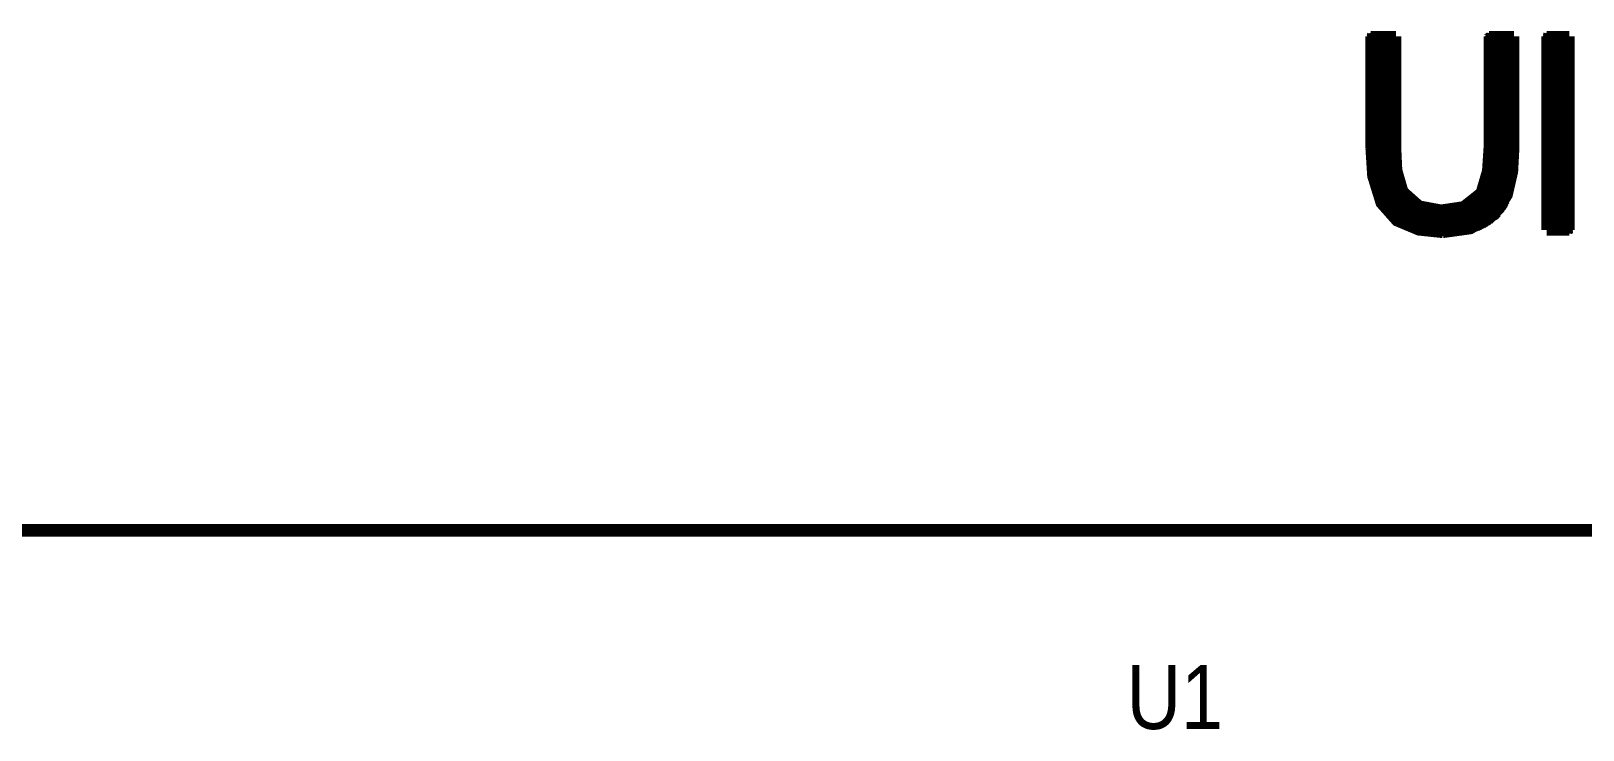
# Model space of a CAD drawing. Extents: x 35 to 236, y 10 to 166.
# Drawn here: x 84.09 to 99.47, y 100.52 to 107.45 of the extents above; entities that cross this region are included whole.
import ezdxf

# ---------------------------------------------------------------- set-up
doc = ezdxf.new("R2010")
doc.units = 0
for name, color, linetype in [('BG_SILKSCREEN_TOP', 254, 'CONTINUOUS'), ('PG_SILKSCREEN_TOP', 254, 'CONTINUOUS'), ('RD_SILKSCREEN_TOP', 142, 'CONTINUOUS')]:
    doc.layers.add(name, color=color, linetype=linetype)

msp = doc.modelspace()

# ---------------------------------------------------------------- linework, layer by layer
at = {"layer": 'BG_SILKSCREEN_TOP', "const_width": 0.1067}
for points in [[(97.3906, 107.3956), (97.3703, 107.3727)], [(97.383, 107.3956), (97.3703, 107.3803)], [(97.3754, 107.3956), (97.3703, 107.3905)], [(97.6192, 107.3956), (97.3703, 107.1466)], [(97.6091, 107.3956), (97.3703, 107.1543)], [(97.6014, 107.3956), (97.3703, 107.1619)], [(97.5938, 107.3956), (97.3703, 107.172)], [(97.4668, 107.3956), (97.3703, 107.2965)], [(97.4592, 107.3956), (97.3703, 107.3067)], [(97.4516, 107.3956), (97.3703, 107.3143)], [(97.4414, 107.3956), (97.3703, 107.3219)], [(97.4338, 107.3956), (97.3703, 107.3321)], [(97.4262, 107.3956), (97.3703, 107.3397)], [(97.416, 107.3956), (97.3703, 107.3473)], [(97.4084, 107.3956), (97.3703, 107.3575)], [(97.4008, 107.3956), (97.3703, 107.3651)], [(97.5862, 107.3956), (97.3703, 107.1797)], [(97.576, 107.3956), (97.3703, 107.1873)], [(97.5684, 107.3956), (97.3703, 107.1974)], [(97.5608, 107.3956), (97.3703, 107.2051)], [(97.5506, 107.3956), (97.3703, 107.2127)], [(97.543, 107.3956), (97.3703, 107.2203)], [(97.5354, 107.3956), (97.3703, 107.2305)], [(97.5252, 107.3956), (97.3703, 107.2381)], [(97.5176, 107.3956), (97.3703, 107.2457)], [(97.51, 107.3956), (97.3703, 107.2559)], [(97.4998, 107.3956), (97.3703, 107.2635)], [(97.4922, 107.3956), (97.3703, 107.2711)], [(97.4846, 107.3956), (97.3703, 107.2813)], [(97.4744, 107.3956), (97.3703, 107.2889)], [(97.3703, 106.2907), (97.3703, 107.3956)], [(97.3703, 107.3956), (97.6192, 107.3956)], [(97.6192, 107.3879), (97.3703, 107.1365)], [(97.6192, 107.3778), (97.3703, 107.1289)], [(97.6192, 107.3702), (97.3703, 107.1212)], [(97.6192, 107.3625), (97.3703, 107.1111)], [(97.6192, 107.3524), (97.3703, 107.1035)], [(97.6192, 107.3448), (97.3703, 107.0958)], [(97.6192, 107.3371), (97.3703, 107.0857)], [(97.6192, 107.327), (97.3703, 107.0781)], [(97.6192, 107.3194), (97.3703, 107.0704)], [(97.6192, 107.3956), (97.6192, 106.2881)], [(98.5412, 106.2881), (98.5412, 107.3956)], [(98.5616, 107.3956), (98.5412, 107.3752)], [(98.5539, 107.3956), (98.5412, 107.3829)], [(98.5438, 107.3956), (98.5412, 107.3905)], [(98.5412, 107.3956), (98.7902, 107.3956)], [(98.7902, 107.3956), (98.5412, 107.1466)], [(98.78, 107.3956), (98.5412, 107.1568)], [(98.7724, 107.3956), (98.5412, 107.1644)], [(98.7648, 107.3956), (98.5412, 107.172)], [(98.6378, 107.3956), (98.5412, 107.299)], [(98.6301, 107.3956), (98.5412, 107.3067)], [(98.62, 107.3956), (98.5412, 107.3168)], [(98.6124, 107.3956), (98.5412, 107.3244)], [(98.6047, 107.3956), (98.5412, 107.3321)], [(98.5946, 107.3956), (98.5412, 107.3422)], [(98.587, 107.3956), (98.5412, 107.3498)], [(98.5793, 107.3956), (98.5412, 107.3575)], [(98.5692, 107.3956), (98.5412, 107.3676)], [(98.7546, 107.3956), (98.5412, 107.1822)], [(98.747, 107.3956), (98.5412, 107.1898)], [(98.7394, 107.3956), (98.5412, 107.1974)], [(98.7292, 107.3956), (98.5412, 107.2076)], [(98.7216, 107.3956), (98.5412, 107.2152)], [(98.714, 107.3956), (98.5412, 107.2228)], [(98.7038, 107.3956), (98.5412, 107.2305)], [(98.6962, 107.3956), (98.5412, 107.2406)], [(98.6886, 107.3956), (98.5412, 107.2482)], [(98.6784, 107.3956), (98.5412, 107.2559)], [(98.6708, 107.3956), (98.5412, 107.266)], [(98.6632, 107.3956), (98.5412, 107.2736)], [(98.6555, 107.3956), (98.5412, 107.2813)], [(98.6454, 107.3956), (98.5412, 107.2914)], [(98.7902, 107.3879), (98.5412, 107.139)], [(98.7902, 107.3803), (98.5412, 107.1314)], [(98.7902, 107.3727), (98.5412, 107.1212)], [(98.7902, 107.3625), (98.5412, 107.1136)], [(98.7902, 107.3549), (98.5412, 107.106)], [(98.7902, 107.3473), (98.5412, 107.0958)], [(98.7902, 107.3371), (98.5412, 107.0882)], [(98.7902, 107.3295), (98.5412, 107.0806)], [(98.7902, 107.3219), (98.5412, 107.073)], [(98.7902, 107.3956), (98.7902, 106.2907)], [(99.1153, 107.3752), (99.1331, 107.3956)], [(99.1153, 107.3854), (99.1254, 107.3956)], [(99.1153, 107.393), (99.1178, 107.3956)], [(99.1153, 107.3956), (99.3388, 107.3956)], [(99.1153, 107.1746), (99.3363, 107.3956)], [(99.1153, 107.2406), (99.2677, 107.3956)], [(99.1153, 107.2508), (99.2601, 107.3956)], [(99.1153, 107.2584), (99.2524, 107.3956)], [(99.1153, 107.266), (99.2448, 107.3956)], [(99.1153, 107.2736), (99.2347, 107.3956)], [(99.1153, 107.2838), (99.227, 107.3956)], [(99.1153, 107.2914), (99.2194, 107.3956)], [(99.1153, 107.299), (99.2093, 107.3956)], [(99.1153, 107.3092), (99.2016, 107.3956)], [(99.1153, 107.3168), (99.194, 107.3956)], [(99.1153, 107.3244), (99.1839, 107.3956)], [(99.1153, 107.3346), (99.1762, 107.3956)], [(99.1153, 107.3422), (99.1686, 107.3956)], [(99.1153, 107.3498), (99.1585, 107.3956)], [(99.1153, 107.36), (99.1508, 107.3956)], [(99.1153, 107.3676), (99.1432, 107.3956)], [(99.1153, 107.1822), (99.3286, 107.3956)], [(99.1153, 107.1898), (99.3185, 107.3956)], [(99.1153, 107.2), (99.3109, 107.3956)], [(99.1153, 107.2076), (99.3032, 107.3956)], [(99.1153, 107.2152), (99.2931, 107.3956)], [(99.1153, 107.2254), (99.2855, 107.3956)], [(99.1153, 107.233), (99.2778, 107.3956)], [(99.1153, 105.4753), (99.1153, 107.3956)], [(99.1153, 107.1644), (99.3388, 107.3905)], [(99.1153, 107.1568), (99.3388, 107.3803)], [(99.1153, 107.1492), (99.3388, 107.3727)], [(99.1153, 107.139), (99.3388, 107.3651)], [(99.1153, 107.1314), (99.3388, 107.3549)], [(99.1153, 107.1238), (99.3388, 107.3473)], [(99.1153, 107.1136), (99.3388, 107.3397)], [(99.1153, 107.106), (99.3388, 107.3321)], [(99.1153, 107.0984), (99.3388, 107.3219)], [(99.3388, 107.3956), (99.3388, 105.4753)], [(97.6192, 107.3117), (97.3703, 107.0628)], [(97.6192, 107.3016), (97.3703, 107.0527)], [(97.6192, 107.294), (97.3703, 107.045)], [(97.6192, 107.2863), (97.3703, 107.0374)], [(97.6192, 107.2762), (97.3703, 107.0273)], [(97.6192, 107.2686), (97.3703, 107.0196)], [(97.6192, 107.2609), (97.3703, 107.012)], [(97.6192, 107.2508), (97.3703, 107.0019)], [(97.6192, 107.2432), (97.3703, 106.9942)], [(97.6192, 107.2355), (97.3703, 106.9866)], [(97.6192, 107.2279), (97.3703, 106.9765)], [(97.6192, 107.2178), (97.3703, 106.9688)], [(97.6192, 107.2101), (97.3703, 106.9612)], [(97.6192, 107.2025), (97.3703, 106.9511)], [(97.6192, 107.1924), (97.3703, 106.9434)], [(97.6192, 107.1847), (97.3703, 106.9358)], [(97.6192, 107.1771), (97.3703, 106.9257)], [(97.6192, 107.167), (97.3703, 106.918)], [(98.7902, 107.3117), (98.5412, 107.0628)], [(98.7902, 107.3041), (98.5412, 107.0552)], [(98.7902, 107.2965), (98.5412, 107.0476)], [(98.7902, 107.2863), (98.5412, 107.0374)], [(98.7902, 107.2787), (98.5412, 107.0298)], [(98.7902, 107.2711), (98.5412, 107.0222)], [(98.7902, 107.2609), (98.5412, 107.012)], [(98.7902, 107.2533), (98.5412, 107.0044)], [(98.7902, 107.2457), (98.5412, 106.9968)], [(98.7902, 107.2381), (98.5412, 106.9866)], [(98.7902, 107.2279), (98.5412, 106.979)], [(98.7902, 107.2203), (98.5412, 106.9714)], [(98.7902, 107.2127), (98.5412, 106.9612)], [(98.7902, 107.2025), (98.5412, 106.9536)], [(98.7902, 107.1949), (98.5412, 106.946)], [(98.7902, 107.1873), (98.5412, 106.9358)], [(98.7902, 107.1771), (98.5412, 106.9282)], [(98.7902, 107.1695), (98.5412, 106.9206)], [(99.1153, 107.0908), (99.3388, 107.3143)], [(99.1153, 107.0806), (99.3388, 107.3067)], [(99.1153, 107.073), (99.3388, 107.2965)], [(99.1153, 107.0654), (99.3388, 107.2889)], [(99.1153, 107.0552), (99.3388, 107.2813)], [(99.1153, 107.0476), (99.3388, 107.2711)], [(99.1153, 107.04), (99.3388, 107.2635)], [(99.1153, 107.0298), (99.3388, 107.2559)], [(99.1153, 107.0222), (99.3388, 107.2457)], [(99.1153, 107.0146), (99.3388, 107.2381)], [(99.1153, 107.0044), (99.3388, 107.2305)], [(99.1153, 106.9968), (99.3388, 107.2203)], [(99.1153, 106.9892), (99.3388, 107.2127)], [(99.1153, 106.979), (99.3388, 107.2051)], [(99.1153, 106.9714), (99.3388, 107.1949)], [(99.1153, 106.9638), (99.3388, 107.1873)], [(99.1153, 106.9536), (99.3388, 107.1797)], [(99.1153, 106.946), (99.3388, 107.172)], [(97.6192, 107.1593), (97.3703, 106.9104)], [(97.6192, 107.1517), (97.3703, 106.9028)], [(97.6192, 107.1416), (97.3703, 106.8926)], [(97.6192, 107.1339), (97.3703, 106.885)], [(97.6192, 107.1263), (97.3703, 106.8774)], [(97.6192, 107.1162), (97.3703, 106.8672)], [(97.6192, 107.1085), (97.3703, 106.8596)], [(97.6192, 107.1009), (97.3703, 106.852)], [(97.6192, 107.0908), (97.3703, 106.8418)], [(97.6192, 107.0831), (97.3703, 106.8342)], [(97.6192, 107.0755), (97.3703, 106.8266)], [(97.6192, 107.0679), (97.3703, 106.8164)], [(97.6192, 107.0577), (97.3703, 106.8088)], [(97.6192, 107.0501), (97.3703, 106.8012)], [(97.6192, 107.0425), (97.3703, 106.791)], [(97.6192, 107.0323), (97.3703, 106.7834)], [(97.6192, 107.0247), (97.3703, 106.7758)], [(97.6192, 107.0171), (97.3703, 106.7682)], [(98.7902, 107.1619), (98.5412, 106.913)], [(98.7902, 107.1517), (98.5412, 106.9028)], [(98.7902, 107.1441), (98.5412, 106.8952)], [(98.7902, 107.1365), (98.5412, 106.8876)], [(98.7902, 107.1263), (98.5412, 106.8774)], [(98.7902, 107.1187), (98.5412, 106.8698)], [(98.7902, 107.1111), (98.5412, 106.8622)], [(98.7902, 107.1009), (98.5412, 106.852)], [(98.7902, 107.0933), (98.5412, 106.8444)], [(98.7902, 107.0857), (98.5412, 106.8368)], [(98.7902, 107.0781), (98.5412, 106.8266)], [(98.7902, 107.0679), (98.5412, 106.819)], [(98.7902, 107.0603), (98.5412, 106.8114)], [(98.7902, 107.0527), (98.5412, 106.8012)], [(98.7902, 107.0425), (98.5412, 106.7936)], [(98.7902, 107.0349), (98.5412, 106.786)], [(98.7902, 107.0273), (98.5412, 106.7758)], [(98.7902, 107.0171), (98.5412, 106.7682)], [(99.1153, 106.9384), (99.3388, 107.1619)], [(99.1153, 106.9307), (99.3388, 107.1543)], [(99.1153, 106.9206), (99.3388, 107.1466)], [(99.1153, 106.913), (99.3388, 107.1365)], [(99.1153, 106.9053), (99.3388, 107.1289)], [(99.1153, 106.8952), (99.3388, 107.1212)], [(99.1153, 106.8876), (99.3388, 107.1111)], [(99.1153, 106.8799), (99.3388, 107.1035)], [(99.1153, 106.8698), (99.3388, 107.0958)], [(99.1153, 106.8622), (99.3388, 107.0857)], [(99.1153, 106.8545), (99.3388, 107.0781)], [(99.1153, 106.8444), (99.3388, 107.0704)], [(99.1153, 106.8368), (99.3388, 107.0603)], [(99.1153, 106.8291), (99.3388, 107.0527)], [(99.1153, 106.819), (99.3388, 107.045)], [(99.1153, 106.8114), (99.3388, 107.0349)], [(99.1153, 106.8037), (99.3388, 107.0273)], [(99.1153, 106.7961), (99.3388, 107.0196)], [(99.1153, 106.786), (99.3388, 107.012)], [(97.6192, 107.0069), (97.3703, 106.758)], [(97.6192, 106.9993), (97.3703, 106.7504)], [(97.6192, 106.9917), (97.3703, 106.7428)], [(97.6192, 106.9815), (97.3703, 106.7326)], [(97.6192, 106.9739), (97.3703, 106.725)], [(97.6192, 106.9663), (97.3703, 106.7174)], [(97.6192, 106.9561), (97.3703, 106.7072)], [(97.6192, 106.9485), (97.3703, 106.6996)], [(97.6192, 106.9409), (97.3703, 106.692)], [(97.6192, 106.9333), (97.3703, 106.6818)], [(97.6192, 106.9231), (97.3703, 106.6742)], [(97.6192, 106.9155), (97.3703, 106.6666)], [(97.6192, 106.9079), (97.3703, 106.6564)], [(97.6192, 106.8977), (97.3703, 106.6488)], [(97.6192, 106.8901), (97.3703, 106.6412)], [(97.6192, 106.8825), (97.3703, 106.631)], [(97.6192, 106.8723), (97.3703, 106.6234)], [(97.6192, 106.8647), (97.3703, 106.6158)], [(98.7902, 107.0095), (98.5412, 106.7606)], [(98.7902, 107.0019), (98.5412, 106.7529)], [(98.7902, 106.9917), (98.5412, 106.7428)], [(98.7902, 106.9841), (98.5412, 106.7352)], [(98.7902, 106.9765), (98.5412, 106.7275)], [(98.7902, 106.9663), (98.5412, 106.7174)], [(98.7902, 106.9587), (98.5412, 106.7098)], [(98.7902, 106.9511), (98.5412, 106.7021)], [(98.7902, 106.9434), (98.5412, 106.692)], [(98.7902, 106.9333), (98.5412, 106.6844)], [(98.7902, 106.9257), (98.5412, 106.6767)], [(98.7902, 106.918), (98.5412, 106.6666)], [(98.7902, 106.9079), (98.5412, 106.659)], [(98.7902, 106.9003), (98.5412, 106.6513)], [(98.7902, 106.8926), (98.5412, 106.6412)], [(98.7902, 106.8825), (98.5412, 106.6336)], [(98.7902, 106.8749), (98.5412, 106.6259)], [(98.7902, 106.8672), (98.5412, 106.6158)], [(99.1153, 106.7783), (99.3388, 107.0019)], [(99.1153, 106.7707), (99.3388, 106.9942)], [(99.1153, 106.7606), (99.3388, 106.9866)], [(99.1153, 106.7529), (99.3388, 106.9765)], [(99.1153, 106.7453), (99.3388, 106.9688)], [(99.1153, 106.7352), (99.3388, 106.9612)], [(99.1153, 106.7275), (99.3388, 106.9511)], [(99.1153, 106.7199), (99.3388, 106.9434)], [(99.1153, 106.7098), (99.3388, 106.9358)], [(99.1153, 106.7021), (99.3388, 106.9257)], [(99.1153, 106.6945), (99.3388, 106.918)], [(99.1153, 106.6844), (99.3388, 106.9104)], [(99.1153, 106.6767), (99.3388, 106.9003)], [(99.1153, 106.6691), (99.3388, 106.8926)], [(99.1153, 106.659), (99.3388, 106.885)], [(99.1153, 106.6513), (99.3388, 106.8774)], [(99.1153, 106.6437), (99.3388, 106.8672)], [(99.1153, 106.6361), (99.3388, 106.8596)], [(97.6192, 106.8571), (97.3703, 106.6082)], [(97.6192, 106.8469), (97.3703, 106.598)], [(97.6192, 106.8393), (97.3703, 106.5904)], [(97.6192, 106.8317), (97.3703, 106.5828)], [(97.6192, 106.8215), (97.3703, 106.5726)], [(97.6192, 106.8139), (97.3703, 106.565)], [(97.6192, 106.8063), (97.3703, 106.5574)], [(97.6192, 106.7961), (97.3703, 106.5472)], [(97.6192, 106.7885), (97.3703, 106.5396)], [(97.6192, 106.7809), (97.3703, 106.532)], [(97.6192, 106.7733), (97.3703, 106.5218)], [(97.6192, 106.7631), (97.3703, 106.5142)], [(97.6192, 106.7555), (97.3703, 106.5066)], [(97.6192, 106.7479), (97.3703, 106.4964)], [(97.6192, 106.7377), (97.3703, 106.4888)], [(97.6192, 106.7301), (97.3703, 106.4812)], [(97.6192, 106.7225), (97.3703, 106.471)], [(97.6192, 106.7123), (97.3703, 106.4634)], [(97.6192, 106.7047), (97.3703, 106.4558)], [(98.7902, 106.8571), (98.5412, 106.6082)], [(98.7902, 106.8495), (98.5412, 106.6005)], [(98.7902, 106.8418), (98.5412, 106.5929)], [(98.7902, 106.8317), (98.5412, 106.5828)], [(98.7902, 106.8241), (98.5412, 106.5751)], [(98.7902, 106.8164), (98.5412, 106.5675)], [(98.7902, 106.8063), (98.5412, 106.5574)], [(98.7902, 106.7987), (98.5412, 106.5497)], [(98.7902, 106.791), (98.5412, 106.5421)], [(98.7902, 106.7834), (98.5412, 106.532)], [(98.7902, 106.7733), (98.5412, 106.5243)], [(98.7902, 106.7656), (98.5412, 106.5167)], [(98.7902, 106.758), (98.5412, 106.5066)], [(98.7902, 106.7479), (98.5412, 106.4989)], [(98.7902, 106.7402), (98.5412, 106.4913)], [(98.7902, 106.7326), (98.5412, 106.4812)], [(98.7902, 106.7225), (98.5412, 106.4735)], [(98.7902, 106.7148), (98.5412, 106.4659)], [(98.7902, 106.7072), (98.5412, 106.4583)], [(99.1153, 106.6259), (99.3388, 106.852)], [(99.1153, 106.6183), (99.3388, 106.8418)], [(99.1153, 106.6107), (99.3388, 106.8342)], [(99.1153, 106.6005), (99.3388, 106.8266)], [(99.1153, 106.5929), (99.3388, 106.8164)], [(99.1153, 106.5853), (99.3388, 106.8088)], [(99.1153, 106.5751), (99.3388, 106.8012)], [(99.1153, 106.5675), (99.3388, 106.791)], [(99.1153, 106.5599), (99.3388, 106.7834)], [(99.1153, 106.5497), (99.3388, 106.7758)], [(99.1153, 106.5421), (99.3388, 106.7656)], [(99.1153, 106.5345), (99.3388, 106.758)], [(99.1153, 106.5243), (99.3388, 106.7504)], [(99.1153, 106.5167), (99.3388, 106.7402)], [(99.1153, 106.5091), (99.3388, 106.7326)], [(99.1153, 106.4989), (99.3388, 106.725)], [(99.1153, 106.4913), (99.3388, 106.7174)], [(99.1153, 106.4837), (99.3388, 106.7072)], [(97.6192, 106.6971), (97.3703, 106.4481)], [(97.6192, 106.6869), (97.3703, 106.438)], [(97.6192, 106.6793), (97.3703, 106.4304)], [(97.6192, 106.6717), (97.3703, 106.4227)], [(97.6192, 106.6615), (97.3703, 106.4126)], [(97.6192, 106.6539), (97.3703, 106.405)], [(97.6192, 106.6463), (97.3703, 106.3973)], [(97.6192, 106.6386), (97.3703, 106.3872)], [(97.6192, 106.6285), (97.3703, 106.3796)], [(97.6192, 106.6209), (97.3703, 106.3719)], [(97.6192, 106.6132), (97.3703, 106.3618)], [(97.6192, 106.6031), (97.3703, 106.3542)], [(97.6192, 106.5955), (97.3703, 106.3465)], [(97.6192, 106.5878), (97.3703, 106.3364)], [(97.6192, 106.5777), (97.3703, 106.3288)], [(97.6192, 106.5701), (97.3703, 106.3211)], [(97.6192, 106.5624), (97.3703, 106.3135)], [(97.6192, 106.5523), (97.3703, 106.3034)], [(98.7902, 106.6971), (98.5412, 106.4481)], [(98.7902, 106.6894), (98.5412, 106.4405)], [(98.7902, 106.6818), (98.5412, 106.4329)], [(98.7902, 106.6717), (98.5412, 106.4227)], [(98.7902, 106.664), (98.5412, 106.4151)], [(98.7902, 106.6564), (98.5412, 106.4075)], [(98.7902, 106.6463), (98.5412, 106.3973)], [(98.7902, 106.6386), (98.5412, 106.3897)], [(98.7902, 106.631), (98.5412, 106.3821)], [(98.7902, 106.6234), (98.5412, 106.3719)], [(98.7902, 106.6132), (98.5412, 106.3643)], [(98.7902, 106.6056), (98.5412, 106.3567)], [(98.7902, 106.598), (98.5412, 106.3465)], [(98.7902, 106.5878), (98.5412, 106.3389)], [(98.7902, 106.5802), (98.5412, 106.3313)], [(98.7902, 106.5726), (98.5412, 106.3211)], [(98.7902, 106.5624), (98.5412, 106.3135)], [(98.7902, 106.5548), (98.5412, 106.3059)], [(99.1153, 106.4761), (99.3388, 106.6996)], [(99.1153, 106.4659), (99.3388, 106.692)], [(99.1153, 106.4583), (99.3388, 106.6818)], [(99.1153, 106.4507), (99.3388, 106.6742)], [(99.1153, 106.4405), (99.3388, 106.6666)], [(99.1153, 106.4329), (99.3388, 106.6564)], [(99.1153, 106.4253), (99.3388, 106.6488)], [(99.1153, 106.4151), (99.3388, 106.6412)], [(99.1153, 106.4075), (99.3388, 106.631)], [(99.1153, 106.3999), (99.3388, 106.6234)], [(99.1153, 106.3897), (99.3388, 106.6158)], [(99.1153, 106.3821), (99.3388, 106.6056)], [(99.1153, 106.3745), (99.3388, 106.598)], [(99.1153, 106.3643), (99.3388, 106.5904)], [(99.1153, 106.3567), (99.3388, 106.5828)], [(99.1153, 106.3491), (99.3388, 106.5726)], [(99.1153, 106.3415), (99.3388, 106.565)], [(99.1153, 106.3313), (99.3388, 106.5574)], [(97.6192, 106.5447), (97.3703, 106.2957)], [(97.6192, 106.537), (97.3703, 106.2881)], [(97.6192, 106.5269), (97.3703, 106.278)], [(97.6192, 106.5193), (97.3703, 106.2703)], [(97.6192, 106.5116), (97.3703, 106.2627)], [(97.6192, 106.5015), (97.3703, 106.2526)], [(97.6192, 106.4939), (97.3703, 106.2449)], [(97.6192, 106.4862), (97.3703, 106.2373)], [(97.6192, 106.4786), (97.3703, 106.2297)], [(97.6192, 106.4685), (97.3703, 106.2195)], [(97.6192, 106.4608), (97.3703, 106.2119)], [(97.6192, 106.4532), (97.3703, 106.2043)], [(97.6192, 106.4431), (97.3703, 106.1967)], [(97.6192, 106.4354), (97.3703, 106.1891)], [(97.6192, 106.4278), (97.3728, 106.1789)], [(97.6192, 106.4177), (97.3728, 106.1713)], [(97.6192, 106.41), (97.3728, 106.1637)], [(97.6192, 106.4024), (97.3728, 106.156)], [(98.7902, 106.4202), (98.5362, 106.1662)], [(98.7902, 106.4126), (98.5362, 106.1586)], [(98.7902, 106.4024), (98.5362, 106.1484)], [(98.7902, 106.471), (98.5387, 106.2195)], [(98.7902, 106.4634), (98.5387, 106.2119)], [(98.7902, 106.4532), (98.5387, 106.2018)], [(98.7902, 106.4456), (98.5387, 106.1941)], [(98.7902, 106.438), (98.5387, 106.184)], [(98.7902, 106.4278), (98.5387, 106.1764)], [(98.7902, 106.5472), (98.5412, 106.2983)], [(98.7902, 106.537), (98.5412, 106.2881)], [(98.7902, 106.5294), (98.5412, 106.2805)], [(98.7902, 106.5218), (98.5412, 106.2729)], [(98.7902, 106.5116), (98.5412, 106.2627)], [(98.7902, 106.504), (98.5412, 106.2551)], [(98.7902, 106.4964), (98.5412, 106.2449)], [(98.7902, 106.4888), (98.5412, 106.2373)], [(98.7902, 106.4786), (98.5412, 106.2297)], [(99.1153, 106.3237), (99.3388, 106.5472)], [(99.1153, 106.3161), (99.3388, 106.5396)], [(99.1153, 106.3059), (99.3388, 106.532)], [(99.1153, 106.2983), (99.3388, 106.5218)], [(99.1153, 106.2907), (99.3388, 106.5142)], [(99.1153, 106.2805), (99.3388, 106.5066)], [(99.1153, 106.2729), (99.3388, 106.4964)], [(99.1153, 106.2653), (99.3388, 106.4888)], [(99.1153, 106.2551), (99.3388, 106.4812)], [(99.1153, 106.2475), (99.3388, 106.471)], [(99.1153, 106.2399), (99.3388, 106.4634)], [(99.1153, 106.2297), (99.3388, 106.4558)], [(99.1153, 106.2221), (99.3388, 106.4456)], [(99.1153, 106.2145), (99.3388, 106.438)], [(99.1153, 106.2043), (99.3388, 106.4304)], [(99.1153, 106.1967), (99.3388, 106.4227)], [(99.1153, 106.1891), (99.3388, 106.4126)], [(99.1153, 106.1814), (99.3388, 106.405)], [(99.1153, 106.1713), (99.3388, 106.3973)], [(98.084, 105.4499), (97.8453, 105.4753), (97.6268, 105.5668), (97.4719, 105.742), (97.3881, 106.0113), (97.3703, 106.2907)], [(97.6192, 106.3923), (97.3728, 106.1484)], [(97.6192, 106.3846), (97.3754, 106.1408)], [(97.6192, 106.377), (97.3754, 106.1332)], [(97.6192, 106.3669), (97.3754, 106.1256)], [(97.6192, 106.3592), (97.3754, 106.1179)], [(97.6192, 106.3516), (97.3779, 106.1103)], [(97.6192, 106.3415), (97.3779, 106.1027)], [(97.6192, 106.3338), (97.3779, 106.0951)], [(97.6192, 106.3262), (97.3779, 106.0875)], [(97.6192, 106.3186), (97.3805, 106.0798)], [(97.6192, 106.3084), (97.3805, 106.0722)], [(97.6192, 106.3008), (97.3805, 106.0646)], [(97.6192, 106.2932), (97.383, 106.057)], [(97.6192, 106.283), (97.383, 106.0494)], [(97.6192, 106.2754), (97.3855, 106.0417)], [(97.6192, 106.2678), (97.3855, 106.0341)], [(97.6192, 106.2576), (97.3855, 106.0265)], [(97.6192, 106.25), (97.3881, 106.0189)], [(97.6192, 106.2424), (97.3881, 106.0113)], [(97.6192, 106.2881), (97.6294, 106.0697), (97.6903, 105.8589), (97.8504, 105.7166), (98.0663, 105.676)], [(98.0663, 105.676), (98.2898, 105.709), (98.4625, 105.8462), (98.526, 106.0621), (98.5412, 106.2881)], [(98.7902, 106.2907), (98.7775, 106.0544), (98.7241, 105.8233), (98.5971, 105.6277), (98.3584, 105.488), (98.084, 105.4499)], [(98.7902, 106.2424), (98.5057, 105.9605)], [(98.7902, 106.2526), (98.5108, 105.9706)], [(98.7902, 106.2602), (98.5133, 105.9833)], [(98.7902, 106.278), (98.5158, 106.0036)], [(98.7902, 106.2678), (98.5158, 105.9935)], [(98.7902, 106.2856), (98.5184, 106.0138)], [(98.7902, 106.2932), (98.5209, 106.024)], [(98.7902, 106.311), (98.5235, 106.0443)], [(98.7902, 106.3034), (98.5235, 106.0341)], [(98.7902, 106.3288), (98.526, 106.0646)], [(98.7902, 106.3186), (98.526, 106.0544)], [(98.7902, 106.3364), (98.5285, 106.0748)], [(98.7902, 106.3618), (98.5311, 106.1027)], [(98.7902, 106.3516), (98.5311, 106.0925)], [(98.7902, 106.344), (98.5311, 106.0849)], [(98.7902, 106.3872), (98.5336, 106.1306)], [(98.7902, 106.377), (98.5336, 106.1205)], [(98.7902, 106.3694), (98.5336, 106.1129)], [(98.7902, 106.3948), (98.5362, 106.1408)], [(99.1153, 106.1637), (99.3388, 106.3872)], [(99.1153, 106.156), (99.3388, 106.3796)], [(99.1153, 106.1459), (99.3388, 106.3719)], [(99.1153, 106.1383), (99.3388, 106.3618)], [(99.1153, 106.1306), (99.3388, 106.3542)], [(99.1153, 106.1205), (99.3388, 106.3465)], [(99.1153, 106.1129), (99.3388, 106.3364)], [(99.1153, 106.1052), (99.3388, 106.3288)], [(99.1153, 106.0951), (99.3388, 106.3211)], [(99.1153, 106.0875), (99.3388, 106.311)], [(99.1153, 106.0798), (99.3388, 106.3034)], [(99.1153, 106.0697), (99.3388, 106.2957)], [(99.1153, 106.0621), (99.3388, 106.2856)], [(99.1153, 106.0544), (99.3388, 106.278)], [(99.1153, 106.0468), (99.3388, 106.2703)], [(99.1153, 106.0367), (99.3388, 106.2627)], [(99.1153, 106.029), (99.3388, 106.2526)], [(99.1153, 106.0214), (99.3388, 106.2449)], [(97.6192, 106.2348), (97.3906, 106.0036)], [(97.6192, 106.2246), (97.3906, 105.996)], [(97.6192, 106.217), (97.3932, 105.9909)], [(97.6192, 106.2094), (97.3932, 105.9833)], [(97.6192, 106.2018), (97.3957, 105.9757)], [(97.6192, 106.1941), (97.3957, 105.9681)], [(97.6192, 106.184), (97.3982, 105.9605)], [(97.6218, 106.1764), (97.3982, 105.9554)], [(97.6218, 106.1687), (97.4008, 105.9478)], [(97.6218, 106.1611), (97.4008, 105.9401)], [(97.6218, 106.1535), (97.4033, 105.9325)], [(97.6218, 106.1459), (97.4059, 105.9274)], [(97.6218, 106.1357), (97.4059, 105.9198)], [(97.6243, 106.1281), (97.4084, 105.9122)], [(97.6243, 106.1205), (97.4084, 105.9071)], [(97.6243, 106.1129), (97.4109, 105.8995)], [(97.6243, 106.1052), (97.4135, 105.8944)], [(97.6268, 106.0976), (97.416, 105.8868)], [(97.6268, 106.09), (97.416, 105.8792)], [(98.7876, 106.156), (98.0815, 105.4499)], [(98.7851, 106.1459), (98.0891, 105.4499)], [(98.7851, 106.1383), (98.0993, 105.4499)], [(98.7851, 106.1281), (98.1069, 105.4499)], [(98.7851, 106.1179), (98.1145, 105.4499)], [(98.7825, 106.1103), (98.1247, 105.4499)], [(98.7825, 106.1002), (98.1323, 105.4525)], [(98.7825, 106.09), (98.1425, 105.4525)], [(98.7876, 106.1637), (98.4498, 105.8258)], [(98.7876, 106.1738), (98.4625, 105.8487)], [(98.7876, 106.1814), (98.4727, 105.8665)], [(98.7876, 106.1916), (98.4803, 105.8817)], [(98.7876, 106.1992), (98.4854, 105.897)], [(98.7902, 106.2094), (98.4904, 105.9097)], [(98.7902, 106.217), (98.4955, 105.9224)], [(98.7902, 106.2246), (98.5006, 105.9351)], [(98.7902, 106.2348), (98.5031, 105.9478)], [(99.1153, 106.0113), (99.3388, 106.2373)], [(99.1153, 106.0036), (99.3388, 106.2272)], [(99.1153, 105.996), (99.3388, 106.2195)], [(99.1153, 105.9859), (99.3388, 106.2119)], [(99.1153, 105.9782), (99.3388, 106.2018)], [(99.1153, 105.9706), (99.3388, 106.1941)], [(99.1153, 105.9605), (99.3388, 106.1865)], [(99.1153, 105.9528), (99.3388, 106.1764)], [(99.1153, 105.9452), (99.3388, 106.1687)], [(99.1153, 105.9351), (99.3388, 106.1611)], [(99.1153, 105.9274), (99.3388, 106.151)], [(99.1153, 105.9198), (99.3388, 106.1433)], [(99.1153, 105.9097), (99.3388, 106.1357)], [(99.1153, 105.902), (99.3388, 106.1281)], [(99.1153, 105.8944), (99.3388, 106.1179)], [(99.1153, 105.8868), (99.3388, 106.1103)], [(99.1153, 105.8766), (99.3388, 106.1027)], [(99.1153, 105.869), (99.3388, 106.0925)], [(97.6268, 106.0824), (97.4186, 105.8741)], [(97.6294, 106.0748), (97.4211, 105.8665)], [(97.6294, 106.0671), (97.4236, 105.8614)], [(97.6294, 106.0595), (97.4236, 105.8538)], [(97.6319, 106.0519), (97.4262, 105.8487)], [(97.6319, 106.0443), (97.4287, 105.8411)], [(97.6345, 106.0367), (97.4313, 105.836)], [(97.6345, 106.0316), (97.4338, 105.8284)], [(97.637, 106.024), (97.4363, 105.8233)], [(97.637, 106.0163), (97.4389, 105.8182)], [(97.6395, 106.0087), (97.4414, 105.8106)], [(97.6395, 106.0011), (97.4414, 105.8055)], [(97.6421, 105.996), (97.444, 105.7979)], [(97.6421, 105.9884), (97.4465, 105.7928)], [(97.6446, 105.9808), (97.449, 105.7877)], [(97.6446, 105.9732), (97.4516, 105.7801)], [(97.6472, 105.9681), (97.4541, 105.775)], [(97.6497, 105.9605), (97.4567, 105.77)], [(97.6497, 105.9528), (97.4617, 105.7649)], [(97.6522, 105.9478), (97.4643, 105.7573)], [(97.6548, 105.9401), (97.4668, 105.7522)], [(97.6573, 105.9351), (97.4694, 105.7471)], [(98.78, 106.0824), (98.1501, 105.4525)], [(98.78, 106.0722), (98.1602, 105.4525)], [(98.7775, 106.0621), (98.1679, 105.4525)], [(98.7775, 106.0519), (98.178, 105.455)], [(98.7749, 106.0443), (98.1882, 105.455)], [(98.7749, 106.0341), (98.1958, 105.4575)], [(98.7724, 106.024), (98.206, 105.4575)], [(98.7724, 106.0138), (98.2161, 105.4575)], [(98.7698, 106.0036), (98.2263, 105.4601)], [(98.7673, 105.9935), (98.2364, 105.4601)], [(98.7673, 105.9833), (98.2441, 105.4626)], [(98.7648, 105.9732), (98.2542, 105.4652)], [(98.7622, 105.963), (98.2644, 105.4652)], [(98.7597, 105.9528), (98.2745, 105.4677)], [(98.7571, 105.9427), (98.2872, 105.4702)], [(99.1153, 105.8614), (99.3388, 106.0849)], [(99.1153, 105.8512), (99.3388, 106.0773)], [(99.1153, 105.8436), (99.3388, 106.0671)], [(99.1153, 105.836), (99.3388, 106.0595)], [(99.1153, 105.8258), (99.3388, 106.0519)], [(99.1153, 105.8182), (99.3388, 106.0417)], [(99.1153, 105.8106), (99.3388, 106.0341)], [(99.1153, 105.8004), (99.3388, 106.0265)], [(99.1153, 105.7928), (99.3388, 106.0163)], [(99.1153, 105.7852), (99.3388, 106.0087)], [(99.1153, 105.775), (99.3388, 106.0011)], [(99.1153, 105.7674), (99.3388, 105.9909)], [(99.1153, 105.7598), (99.3388, 105.9833)], [(99.1153, 105.7522), (99.3388, 105.9757)], [(99.1153, 105.742), (99.3388, 105.9681)], [(99.1153, 105.7344), (99.3388, 105.9579)], [(99.1153, 105.7268), (99.3388, 105.9503)], [(99.1153, 105.7166), (99.3388, 105.9427)], [(97.6573, 105.9274), (97.4719, 105.742)], [(97.6599, 105.9224), (97.4744, 105.7369)], [(97.6624, 105.9147), (97.477, 105.7293)], [(97.6649, 105.9097), (97.4795, 105.7242)], [(97.6675, 105.9046), (97.4846, 105.7192)], [(97.67, 105.897), (97.4871, 105.7141)], [(97.6726, 105.8919), (97.4897, 105.709)], [(97.6751, 105.8868), (97.4922, 105.7039)], [(97.6776, 105.8817), (97.4973, 105.6988)], [(97.6802, 105.8741), (97.4998, 105.6938)], [(97.6853, 105.869), (97.5024, 105.6887)], [(97.6878, 105.8639), (97.5075, 105.6836)], [(97.6903, 105.8589), (97.51, 105.6785)], [(97.6929, 105.8538), (97.5151, 105.6734)], [(97.6954, 105.8487), (97.5176, 105.6684)], [(97.7005, 105.8436), (97.5227, 105.6658)], [(97.703, 105.8385), (97.5252, 105.6607)], [(97.7056, 105.8335), (97.5303, 105.6557)], [(97.7107, 105.8284), (97.5329, 105.6506)], [(97.7132, 105.8233), (97.5379, 105.6455)], [(97.7183, 105.8182), (97.5405, 105.643)], [(97.7208, 105.8131), (97.5456, 105.6379)], [(97.7259, 105.8106), (97.5481, 105.6328)], [(97.7284, 105.8055), (97.5532, 105.6303)], [(97.7335, 105.8004), (97.5583, 105.6252)], [(97.7361, 105.7954), (97.5608, 105.6201)], [(97.7411, 105.7928), (97.5659, 105.6176)], [(97.7462, 105.7877), (97.571, 105.6125)], [(97.7488, 105.7827), (97.576, 105.6099)], [(98.7546, 105.93), (98.2974, 105.4728)], [(98.7521, 105.9198), (98.3076, 105.4753)], [(98.7495, 105.9097), (98.3203, 105.4779)], [(98.747, 105.897), (98.3304, 105.4804)], [(98.7444, 105.8868), (98.3431, 105.4829)], [(98.7419, 105.8741), (98.3533, 105.488)], [(98.7368, 105.8614), (98.366, 105.4906)], [(98.7343, 105.8487), (98.3787, 105.4956)], [(98.7292, 105.836), (98.3914, 105.5007)], [(98.7241, 105.8233), (98.4066, 105.5058)], [(98.719, 105.8106), (98.4219, 105.5109)], [(98.7114, 105.7954), (98.4346, 105.5185)], [(99.1153, 105.709), (99.3388, 105.9325)], [(99.1153, 105.7014), (99.3388, 105.9249)], [(99.1153, 105.6912), (99.3388, 105.9173)], [(99.1153, 105.6836), (99.3388, 105.9071)], [(99.1153, 105.676), (99.3388, 105.8995)], [(99.1153, 105.6658), (99.3388, 105.8919)], [(99.1153, 105.6582), (99.3388, 105.8817)], [(99.1153, 105.6506), (99.3388, 105.8741)], [(99.1153, 105.6404), (99.3388, 105.8665)], [(99.1153, 105.6328), (99.3388, 105.8563)], [(99.1153, 105.6252), (99.3388, 105.8487)], [(99.1153, 105.615), (99.3388, 105.8411)], [(99.1153, 105.6074), (99.3388, 105.8335)], [(99.1153, 105.5998), (99.3388, 105.8233)], [(99.1153, 105.5922), (99.3388, 105.8157)], [(99.1153, 105.582), (99.3388, 105.8081)], [(99.1153, 105.5744), (99.3388, 105.7979)], [(99.1153, 105.5668), (99.3388, 105.7903)], [(99.1153, 105.5566), (99.3388, 105.7827)], [(97.7538, 105.7801), (97.5786, 105.6049)], [(97.7589, 105.775), (97.5837, 105.5998)], [(97.764, 105.7725), (97.5887, 105.5972)], [(97.7665, 105.7674), (97.5938, 105.5922)], [(97.7716, 105.7649), (97.5989, 105.5896)], [(97.7767, 105.7598), (97.6014, 105.5845)], [(97.7818, 105.7573), (97.6065, 105.582)], [(97.7869, 105.7522), (97.6116, 105.5795)], [(97.7919, 105.7496), (97.6167, 105.5744)], [(97.797, 105.7471), (97.6218, 105.5718)], [(97.8021, 105.742), (97.6268, 105.5668)], [(97.8072, 105.7395), (97.6319, 105.5642)], [(97.8123, 105.7369), (97.637, 105.5617)], [(97.8173, 105.7344), (97.6421, 105.5591)], [(97.8224, 105.7293), (97.6472, 105.5541)], [(97.8275, 105.7268), (97.6522, 105.5515)], [(97.8326, 105.7242), (97.6573, 105.549)], [(97.8402, 105.7217), (97.6624, 105.5464)], [(97.8453, 105.7192), (97.6675, 105.5414)], [(97.8504, 105.7166), (97.6726, 105.5388)], [(97.858, 105.7141), (97.6802, 105.5363)], [(97.8631, 105.7115), (97.6853, 105.5337)], [(97.8681, 105.709), (97.6903, 105.5312)], [(97.8758, 105.7065), (97.6954, 105.5287)], [(97.8808, 105.7039), (97.7005, 105.5261)], [(97.8859, 105.7014), (97.7081, 105.5236)], [(97.8935, 105.6988), (97.7132, 105.5185)], [(97.8986, 105.6988), (97.7183, 105.516)], [(97.9062, 105.6963), (97.7259, 105.5134)], [(97.9139, 105.6938), (97.731, 105.5109)], [(97.9189, 105.6912), (97.7361, 105.5083)], [(97.9266, 105.6912), (97.7437, 105.5083)], [(97.9342, 105.6887), (97.7488, 105.5058)], [(97.9393, 105.6887), (97.7538, 105.5033)], [(97.9469, 105.6861), (97.7615, 105.5007)], [(97.9545, 105.6836), (97.7665, 105.4982)], [(97.9621, 105.6836), (97.7742, 105.4956)], [(97.9672, 105.6811), (97.7792, 105.4931)], [(97.9748, 105.6811), (97.7869, 105.4906)], [(97.9824, 105.6811), (97.7919, 105.4906)], [(97.9901, 105.6785), (97.7996, 105.488)], [(97.9977, 105.6785), (97.8046, 105.4855)], [(98.0053, 105.6785), (97.8123, 105.4829)], [(98.0129, 105.676), (97.8173, 105.4829)], [(98.0205, 105.676), (97.825, 105.4804)], [(98.0282, 105.676), (97.8326, 105.4779)], [(98.0383, 105.676), (97.8377, 105.4779)], [(98.0459, 105.676), (97.8453, 105.4753)], [(98.0536, 105.676), (97.8529, 105.4728)], [(98.0612, 105.676), (97.858, 105.4728)], [(98.0713, 105.676), (97.8656, 105.4702)], [(98.079, 105.676), (97.8732, 105.4702)], [(98.0866, 105.676), (97.8808, 105.4677)], [(98.0967, 105.676), (97.8885, 105.4677)], [(98.1044, 105.676), (97.8935, 105.4652)], [(98.1145, 105.676), (97.9012, 105.4652)], [(98.1221, 105.676), (97.9088, 105.4626)], [(98.1323, 105.676), (97.9164, 105.4626)], [(98.1399, 105.6785), (97.924, 105.4601)], [(98.1501, 105.6785), (97.9316, 105.4601)], [(98.1602, 105.6785), (97.9393, 105.4601)], [(98.1679, 105.6811), (97.9469, 105.4575)], [(98.178, 105.6811), (97.9545, 105.4575)], [(98.1882, 105.6836), (97.9621, 105.4575)], [(98.1983, 105.6861), (97.9697, 105.455)], [(98.2085, 105.6861), (97.9774, 105.455)], [(98.2187, 105.6887), (97.985, 105.455)], [(98.2288, 105.6912), (97.9926, 105.4525)], [(98.2415, 105.6938), (98.0002, 105.4525)], [(98.2517, 105.6963), (98.0078, 105.4525)], [(98.2644, 105.7014), (98.0155, 105.4525)], [(98.2771, 105.7039), (98.0231, 105.4525)], [(98.2898, 105.709), (98.0307, 105.4525)], [(98.305, 105.7141), (98.0409, 105.4499)], [(98.3177, 105.7217), (98.0485, 105.4499)], [(98.3355, 105.7293), (98.0561, 105.4499)], [(98.3533, 105.7395), (98.0637, 105.4499)], [(98.3787, 105.7547), (98.0739, 105.4499)], [(98.7063, 105.7801), (98.4523, 105.5261)], [(98.6987, 105.7623), (98.4701, 105.5337)], [(98.6886, 105.7446), (98.4879, 105.5464)], [(98.6759, 105.7242), (98.5108, 105.5591)], [(98.6581, 105.6988), (98.5362, 105.5769)], [(98.62, 105.6531), (98.5844, 105.6176)], [(99.1153, 105.549), (99.3388, 105.7725)], [(99.1153, 105.5414), (99.3388, 105.7649)], [(99.1153, 105.5312), (99.3388, 105.7573)], [(99.1153, 105.5236), (99.3388, 105.7471)], [(99.1153, 105.516), (99.3388, 105.7395)], [(99.1153, 105.5058), (99.3388, 105.7319)], [(99.1153, 105.4982), (99.3388, 105.7217)], [(99.1153, 105.4906), (99.3388, 105.7141)], [(99.1153, 105.4804), (99.3388, 105.7065)], [(99.1178, 105.4753), (99.3388, 105.6963)], [(99.1254, 105.4753), (99.3388, 105.6887)], [(99.1331, 105.4753), (99.3388, 105.6811)], [(99.1432, 105.4753), (99.3388, 105.6734)], [(99.1508, 105.4753), (99.3388, 105.6633)], [(99.1585, 105.4753), (99.3388, 105.6557)], [(99.1686, 105.4753), (99.3388, 105.648)], [(99.1762, 105.4753), (99.3388, 105.6379)], [(99.1839, 105.4753), (99.3388, 105.6303)], [(99.3388, 105.4753), (99.1153, 105.4753)], [(99.1915, 105.4753), (99.3388, 105.6226)], [(99.2016, 105.4753), (99.3388, 105.6125)], [(99.2093, 105.4753), (99.3388, 105.6049)], [(99.2169, 105.4753), (99.3388, 105.5972)], [(99.227, 105.4753), (99.3388, 105.5871)], [(99.2347, 105.4753), (99.3388, 105.5795)], [(99.2423, 105.4753), (99.3388, 105.5718)], [(99.2524, 105.4753), (99.3388, 105.5617)], [(99.2601, 105.4753), (99.3388, 105.5541)], [(99.2677, 105.4753), (99.3388, 105.5464)], [(99.2778, 105.4753), (99.3388, 105.5388)], [(99.2855, 105.4753), (99.3388, 105.5287)], [(99.2931, 105.4753), (99.3388, 105.521)], [(99.3032, 105.4753), (99.3388, 105.5134)], [(99.3109, 105.4753), (99.3388, 105.5033)], [(99.3185, 105.4753), (99.3388, 105.4956)], [(99.3261, 105.4753), (99.3388, 105.488)], [(99.3363, 105.4753), (99.3388, 105.4779)]]:
    msp.add_lwpolyline(points, dxfattribs=at)
at = {"layer": 'PG_SILKSCREEN_TOP', "const_width": 0.127}
msp.add_lwpolyline([(75, 102.5), (112.0824, 102.5), (114.4009, 104.8185)], dxfattribs=at)

# ---------------------------------------------------------------- texts
at = {"layer": 'RD_SILKSCREEN_TOP', "width": 0.88}
msp.add_text('U1', height=0.635, dxfattribs=at).set_placement((94.95, 100.53))

doc.saveas('drawing.dxf')
